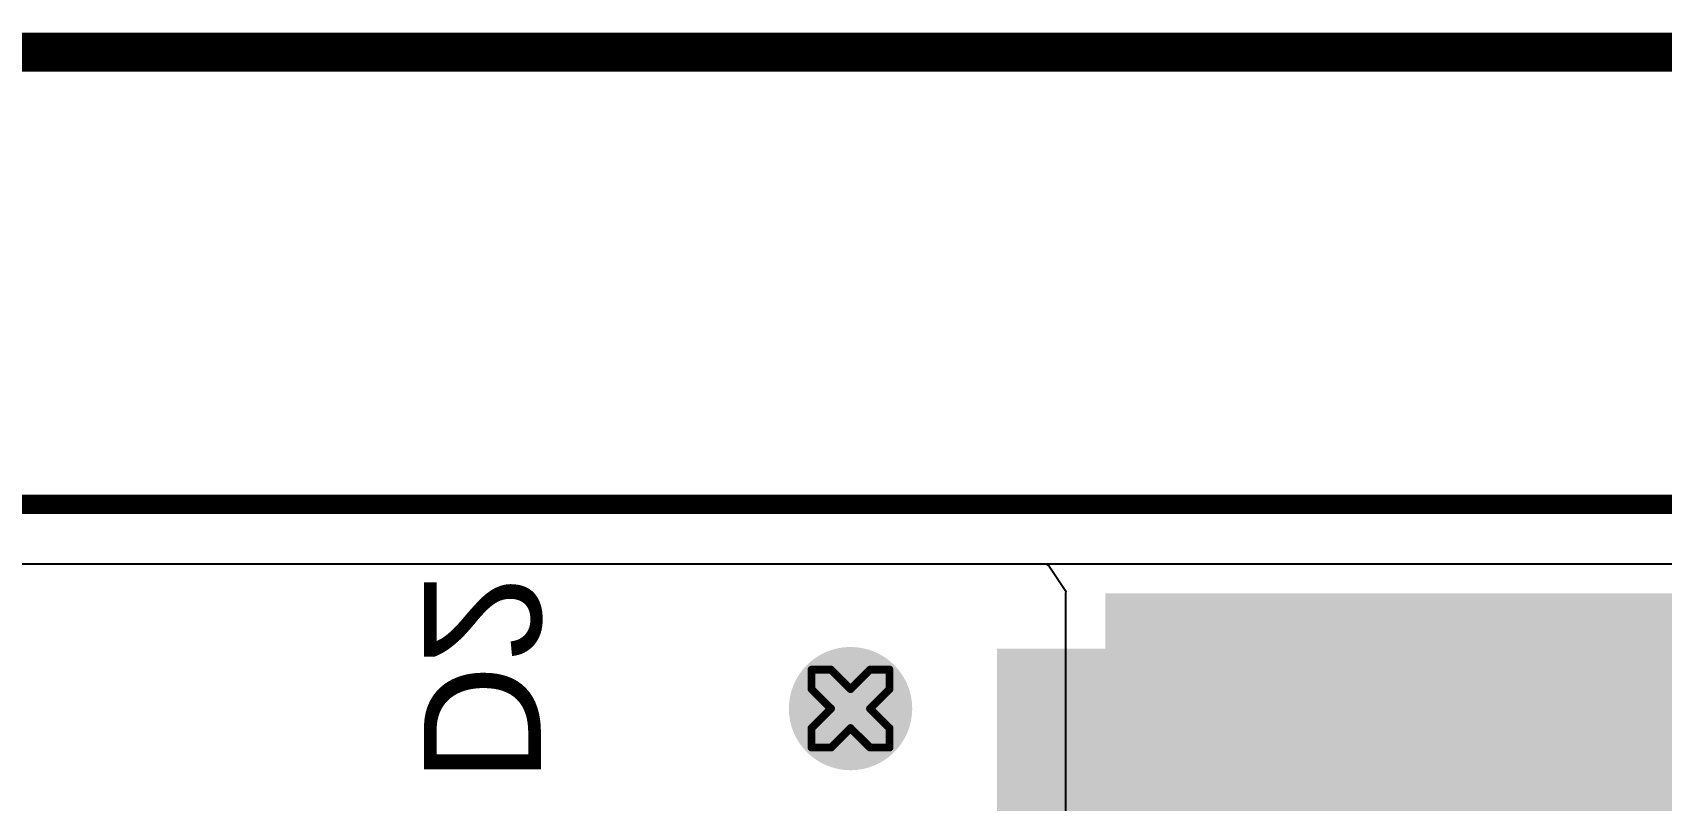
# Model space of a CAD drawing. Header units: inches. Extents: x -1 to 351, y 0 to 83.
# Drawn here: x 66.16 to 76.78, y 30.07 to 35.08 of the extents above; entities that cross this region are included whole.
import ezdxf

# ---------------------------------------------------------------- set-up
doc = ezdxf.new("R2010")
doc.units = ezdxf.units.IN
for name, color, linetype in [('Board Outline', 216, 'Continuous'), ('Bottom Layer', 5, 'Continuous'), ('Bottom Overlay', 54, 'Continuous'), ('Bottom Solder', 6, 'Continuous'), ('Dimensions', 6, 'Continuous'), ('Drill Drawing', 1, 'Continuous'), ('Top Layer', 1, 'Continuous'), ('Top Overlay', 2, 'Continuous'), ('Top Paste', 8, 'Continuous'), ('Top Solder', 216, 'Continuous'), ('Via Holes', 16, 'Continuous')]:
    doc.layers.add(name, color=color, linetype=linetype)
doc.styles.add('Arial', font='', dxfattribs={"height": 0.2})
doc.styles.get('Arial').set_extended_font_data('Arial')

# ---------------------------------------------------------------- blocks, each defined once
blk = doc.blocks.new('RVT1H470M0607_15')
at = {"layer": 'Top Layer'}
for points in [[(-4.55, 0.8), (-1.05, 0.8), (-1.05, -0.8), (-4.55, -0.8)], [(1.05, 0.8), (4.55, 0.8), (4.55, -0.8), (1.05, -0.8)]]:
    blk.add_hatch(color=1, dxfattribs=at).paths.add_polyline_path(points)
at = {"layer": 'Top Paste'}
for points in [[(-4.55, 0.8), (-1.05, 0.8), (-1.05, -0.8), (-4.55, -0.8)], [(1.05, 0.8), (4.55, 0.8), (4.55, -0.8), (1.05, -0.8)]]:
    blk.add_hatch(color=8, dxfattribs=at).paths.add_polyline_path(points)
at = {"layer": 'Top Solder'}
for points in [[(-4.652, 0.902), (-0.948, 0.902), (-0.948, -0.902), (-4.652, -0.902)], [(0.948, 0.902), (4.652, 0.902), (4.652, -0.902), (0.948, -0.902)]]:
    blk.add_hatch(color=216, dxfattribs=at).paths.add_polyline_path(points)
at = {"layer": 'Top Overlay'}
for points in [[(-1.835, 3.327, 0.127, 0.127, 0), (-3.333, 1.829, 0.127, 0.127, 0)], [(-1.835, 3.327, 0.127, 0.127, 0), (3.321, 3.327, 0.127, 0.127, 0)], [(3.321, 3.327, 0.127, 0.127, 0), (3.321, 1.168, 0.127, 0.127, 0)], [(-3.333, 1.829, 0.127, 0.127, 0), (-3.333, 1.321, 0.127, 0.127, 0)], [(-3.918, 1.727, 0.127, 0.127, 0), (-3.918, 1.016, 0.127, 0.127, 0)], [(-4.273, 1.372, 0.127, 0.127, 0), (-3.562, 1.372, 0.127, 0.127, 0)], [(3.321, -1.168, 0.127, 0.127, 0), (3.321, -3.327, 0.127, 0.127, 0)], [(-3.333, -1.321, 0.127, 0.127, 0), (-3.333, -1.829, 0.127, 0.127, 0)], [(-3.333, -1.829, 0.127, 0.127, 0), (-1.835, -3.327, 0.127, 0.127, 0)], [(-1.835, -3.327, 0.127, 0.127, 0), (3.321, -3.327, 0.127, 0.127, 0)]]:
    blk.add_lwpolyline(points, format="xyseb", dxfattribs=at)
for points in [[(-1.867, 3.327, 0.0635, 0.0635, 1), (-1.803, 3.327, 0.0635, 0.0635, 1)], [(-1.867, 3.327, 0.0635, 0.0635, 1), (-1.803, 3.327, 0.0635, 0.0635, 1)], [(3.29, 3.327, 0.0635, 0.0635, 1), (3.353, 3.327, 0.0635, 0.0635, 1)], [(3.29, 3.327, 0.0635, 0.0635, 1), (3.353, 3.327, 0.0635, 0.0635, 1)], [(-3.365, 1.829, 0.0635, 0.0635, 1), (-3.302, 1.829, 0.0635, 0.0635, 1)], [(-3.365, 1.829, 0.0635, 0.0635, 1), (-3.302, 1.829, 0.0635, 0.0635, 1)], [(-3.949, 1.727, 0.0635, 0.0635, 1), (-3.886, 1.727, 0.0635, 0.0635, 1)], [(-4.305, 1.372, 0.0635, 0.0635, 1), (-4.241, 1.372, 0.0635, 0.0635, 1)], [(-3.594, 1.372, 0.0635, 0.0635, 1), (-3.53, 1.372, 0.0635, 0.0635, 1)], [(-3.365, 1.321, 0.0635, 0.0635, 1), (-3.302, 1.321, 0.0635, 0.0635, 1)], [(3.29, 1.168, 0.0635, 0.0635, 1), (3.353, 1.168, 0.0635, 0.0635, 1)], [(-3.949, 1.016, 0.0635, 0.0635, 1), (-3.886, 1.016, 0.0635, 0.0635, 1)], [(3.29, -1.168, 0.0635, 0.0635, 1), (3.353, -1.168, 0.0635, 0.0635, 1)], [(-3.365, -1.321, 0.0635, 0.0635, 1), (-3.302, -1.321, 0.0635, 0.0635, 1)], [(-3.365, -1.829, 0.0635, 0.0635, 1), (-3.302, -1.829, 0.0635, 0.0635, 1)], [(-3.365, -1.829, 0.0635, 0.0635, 1), (-3.302, -1.829, 0.0635, 0.0635, 1)], [(-1.867, -3.327, 0.0635, 0.0635, 1), (-1.803, -3.327, 0.0635, 0.0635, 1)], [(-1.867, -3.327, 0.0635, 0.0635, 1), (-1.803, -3.327, 0.0635, 0.0635, 1)], [(3.29, -3.327, 0.0635, 0.0635, 1), (3.353, -3.327, 0.0635, 0.0635, 1)], [(3.29, -3.327, 0.0635, 0.0635, 1), (3.353, -3.327, 0.0635, 0.0635, 1)]]:
    blk.add_lwpolyline(points, format="xyseb", close=True, dxfattribs=at)

msp = doc.modelspace()

# ---------------------------------------------------------------- hatches: boundary and pattern name
at = {"layer": 'Bottom Layer'}
msp.add_hatch(color=5, dxfattribs=at).paths.add_polyline_path([(78.13, 31.42), (73.154, 31.42), (73.154, 22.267), (78.13, 22.267)])
h = msp.add_hatch(color=5, dxfattribs=at)
edge = h.paths.add_edge_path()
edge.add_arc((71.494, 30.668), 0.3, 0, 360)
at = {"layer": 'Bottom Solder'}
h = msp.add_hatch(color=6, dxfattribs=at)
edge = h.paths.add_edge_path()
edge.add_arc((71.494, 30.668), 0.402, 0, 360)
at = {"layer": 'Top Layer'}
h = msp.add_hatch(color=1, dxfattribs=at)
edge = h.paths.add_edge_path()
edge.add_arc((71.494, 30.668), 0.3, 0, 360)
at = {"layer": 'Top Solder'}
h = msp.add_hatch(color=216, dxfattribs=at)
edge = h.paths.add_edge_path()
edge.add_arc((71.494, 30.668), 0.402, 0, 360)
at = {"layer": 'Via Holes'}
h = msp.add_hatch(color=7, dxfattribs=at)
edge = h.paths.add_edge_path()
edge.add_arc((71.494, 30.668), 0.15, 0, 360)

# ---------------------------------------------------------------- linework, layer by layer
at = {"layer": 'Board Outline'}
msp.add_lwpolyline([(55.186, 32, 0.127, 0.127, 0), (97.003, 32, 0.127, 0.127, 0)], format="xyseb", dxfattribs=at)
at = {"layer": 'Bottom Layer'}
for p, q in [((65.003, 31.612), (72.766, 31.612)), ((72.766, 31.612), (72.789, 31.597)), ((72.789, 31.597), (72.898, 31.434)), ((72.898, 31.434), (72.895, 31.42)), ((72.895, 31.42), (72.895, 25.659))]:
    msp.add_line(p, q, dxfattribs=at)
at = {"layer": 'Dimensions'}
msp.add_lwpolyline([(55.357, 34.95, 0.254, 0.254, 0), (97.003, 34.95, 0.254, 0.254, 0)], format="xyseb", dxfattribs=at)
at = {"layer": 'Drill Drawing'}
for points in [[(71.24, 30.795, 0.0508, 0.0508, 0), (71.24, 30.922, 0.0508, 0.0508, 0)], [(71.24, 30.922, 0.0508, 0.0508, 0), (71.367, 30.922, 0.0508, 0.0508, 0)], [(71.367, 30.922, 0.0508, 0.0508, 0), (71.494, 30.795, 0.0508, 0.0508, 0)], [(71.494, 30.795, 0.0508, 0.0508, 0), (71.621, 30.922, 0.0508, 0.0508, 0)], [(71.621, 30.922, 0.0508, 0.0508, 0), (71.748, 30.922, 0.0508, 0.0508, 0)], [(71.748, 30.795, 0.0508, 0.0508, 0), (71.748, 30.922, 0.0508, 0.0508, 0)], [(71.24, 30.795, 0.0508, 0.0508, 0), (71.367, 30.668, 0.0508, 0.0508, 0)], [(71.621, 30.668, 0.0508, 0.0508, 0), (71.748, 30.795, 0.0508, 0.0508, 0)], [(71.24, 30.541, 0.0508, 0.0508, 0), (71.367, 30.668, 0.0508, 0.0508, 0)], [(71.621, 30.668, 0.0508, 0.0508, 0), (71.748, 30.541, 0.0508, 0.0508, 0)], [(71.24, 30.414, 0.0508, 0.0508, 0), (71.24, 30.541, 0.0508, 0.0508, 0)], [(71.367, 30.414, 0.0508, 0.0508, 0), (71.494, 30.541, 0.0508, 0.0508, 0)], [(71.494, 30.541, 0.0508, 0.0508, 0), (71.621, 30.414, 0.0508, 0.0508, 0)], [(71.748, 30.414, 0.0508, 0.0508, 0), (71.748, 30.541, 0.0508, 0.0508, 0)], [(71.24, 30.414, 0.0508, 0.0508, 0), (71.367, 30.414, 0.0508, 0.0508, 0)], [(71.621, 30.414, 0.0508, 0.0508, 0), (71.748, 30.414, 0.0508, 0.0508, 0)]]:
    msp.add_lwpolyline(points, format="xyseb", dxfattribs=at)
for points in [[(71.227, 30.922, 0.0254, 0.0254, 1), (71.253, 30.922, 0.0254, 0.0254, 1)], [(71.227, 30.922, 0.0254, 0.0254, 1), (71.253, 30.922, 0.0254, 0.0254, 1)], [(71.354, 30.922, 0.0254, 0.0254, 1), (71.38, 30.922, 0.0254, 0.0254, 1)], [(71.354, 30.922, 0.0254, 0.0254, 1), (71.38, 30.922, 0.0254, 0.0254, 1)], [(71.608, 30.922, 0.0254, 0.0254, 1), (71.634, 30.922, 0.0254, 0.0254, 1)], [(71.608, 30.922, 0.0254, 0.0254, 1), (71.634, 30.922, 0.0254, 0.0254, 1)], [(71.735, 30.922, 0.0254, 0.0254, 1), (71.761, 30.922, 0.0254, 0.0254, 1)], [(71.735, 30.922, 0.0254, 0.0254, 1), (71.761, 30.922, 0.0254, 0.0254, 1)], [(71.227, 30.795, 0.0254, 0.0254, 1), (71.253, 30.795, 0.0254, 0.0254, 1)], [(71.227, 30.795, 0.0254, 0.0254, 1), (71.253, 30.795, 0.0254, 0.0254, 1)], [(71.481, 30.795, 0.0254, 0.0254, 1), (71.507, 30.795, 0.0254, 0.0254, 1)], [(71.481, 30.795, 0.0254, 0.0254, 1), (71.507, 30.795, 0.0254, 0.0254, 1)], [(71.735, 30.795, 0.0254, 0.0254, 1), (71.761, 30.795, 0.0254, 0.0254, 1)], [(71.735, 30.795, 0.0254, 0.0254, 1), (71.761, 30.795, 0.0254, 0.0254, 1)], [(71.354, 30.668, 0.0254, 0.0254, 1), (71.38, 30.668, 0.0254, 0.0254, 1)], [(71.354, 30.668, 0.0254, 0.0254, 1), (71.38, 30.668, 0.0254, 0.0254, 1)], [(71.608, 30.668, 0.0254, 0.0254, 1), (71.634, 30.668, 0.0254, 0.0254, 1)], [(71.608, 30.668, 0.0254, 0.0254, 1), (71.634, 30.668, 0.0254, 0.0254, 1)], [(71.227, 30.541, 0.0254, 0.0254, 1), (71.253, 30.541, 0.0254, 0.0254, 1)], [(71.227, 30.541, 0.0254, 0.0254, 1), (71.253, 30.541, 0.0254, 0.0254, 1)], [(71.481, 30.541, 0.0254, 0.0254, 1), (71.507, 30.541, 0.0254, 0.0254, 1)], [(71.481, 30.541, 0.0254, 0.0254, 1), (71.507, 30.541, 0.0254, 0.0254, 1)], [(71.735, 30.541, 0.0254, 0.0254, 1), (71.761, 30.541, 0.0254, 0.0254, 1)], [(71.735, 30.541, 0.0254, 0.0254, 1), (71.761, 30.541, 0.0254, 0.0254, 1)], [(71.227, 30.414, 0.0254, 0.0254, 1), (71.253, 30.414, 0.0254, 0.0254, 1)], [(71.227, 30.414, 0.0254, 0.0254, 1), (71.253, 30.414, 0.0254, 0.0254, 1)], [(71.354, 30.414, 0.0254, 0.0254, 1), (71.38, 30.414, 0.0254, 0.0254, 1)], [(71.354, 30.414, 0.0254, 0.0254, 1), (71.38, 30.414, 0.0254, 0.0254, 1)], [(71.608, 30.414, 0.0254, 0.0254, 1), (71.634, 30.414, 0.0254, 0.0254, 1)], [(71.608, 30.414, 0.0254, 0.0254, 1), (71.634, 30.414, 0.0254, 0.0254, 1)], [(71.735, 30.414, 0.0254, 0.0254, 1), (71.761, 30.414, 0.0254, 0.0254, 1)], [(71.735, 30.414, 0.0254, 0.0254, 1), (71.761, 30.414, 0.0254, 0.0254, 1)]]:
    msp.add_lwpolyline(points, format="xyseb", close=True, dxfattribs=at)
at = {"layer": 'Top Layer'}
msp.add_line((65.003, 31.612), (96.614, 31.612), dxfattribs=at)

# ---------------------------------------------------------------- block references
at = {"rotation": 90}
msp.add_blockref('RVT1H470M0607_15', (73.35, 26.407), dxfattribs=at)

# ---------------------------------------------------------------- texts
at = {"layer": 'Bottom Overlay', "style": 'Arial', "text_generation_flag": 2}
msp.add_text('D2', height=0.762, rotation=270, dxfattribs=at).set_placement((68.714, 30.184))

doc.saveas('drawing.dxf')
